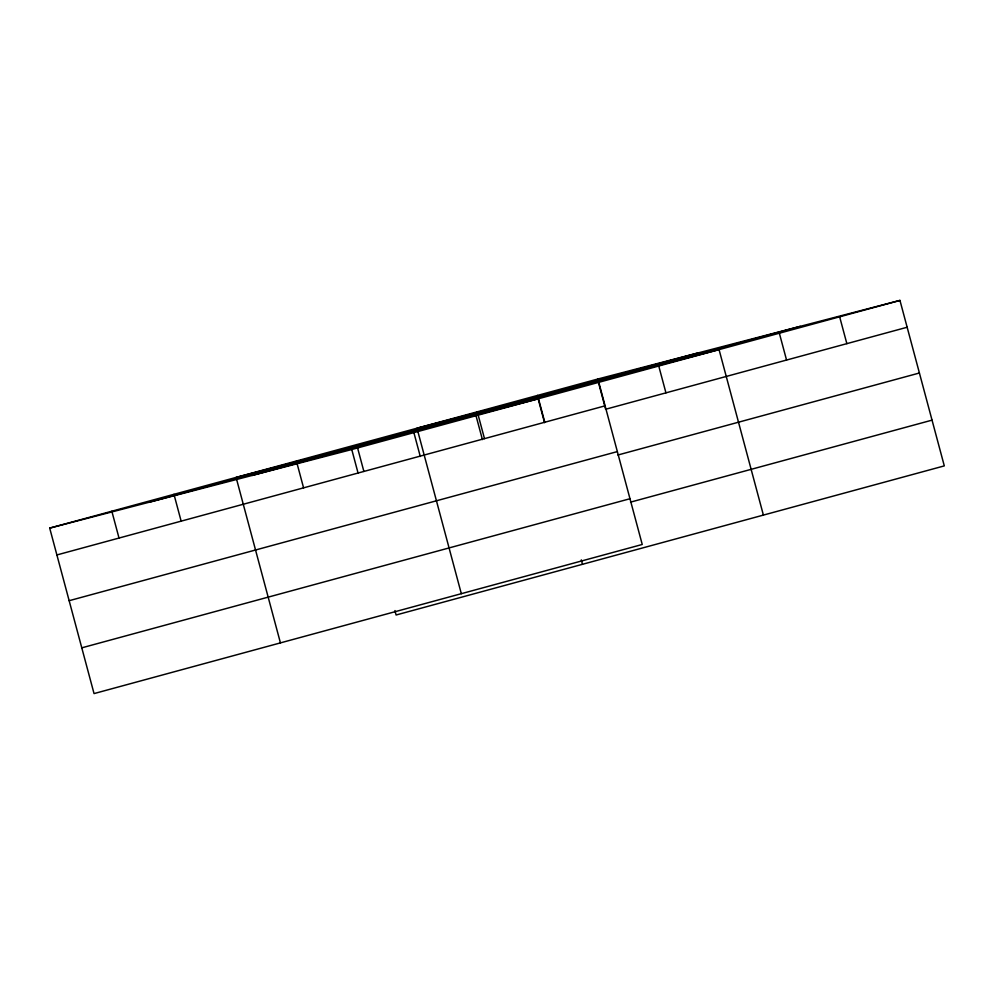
<?xml version="1.0" encoding="UTF-8"?>
<svg xmlns="http://www.w3.org/2000/svg" width="994" height="994" viewBox="0 0 994 994"><rect width="100%" height="100%" fill="white"/><g stroke="black" fill="none" stroke-linecap="round" stroke-linejoin="round"><path stroke-width="1.49" d="M597.903 379L642.236 544.476L94.045 693.588L49.7 528.112L597.903 379L899.955 300.412L944.3 465.888L396.097 615L394.916 610.564M149.386 502.181L697.577 353.069M252.078 475.455L800.282 326.343M49.7 528.112L351.764 449.524L899.955 300.412M56.894 554.95L605.085 405.838M907.149 327.25L605.644 409.255L598.45 382.417M69.145 600.699L617.349 451.587M617.895 455.016L919.413 372.998M81.781 647.839L629.985 498.727M630.531 502.144L932.037 420.139M839.657 316.813L846.851 343.651M779.358 333.214L786.552 360.052M763.392 515.091L719.06 349.615L416.995 428.203L461.328 593.691M658.749 366.016L665.943 392.854M537.592 395.401L544.787 422.239M544.538 422.674L538.152 398.818L236.087 477.418L280.432 642.894M581.304 559.87L582.484 564.306M477.294 411.802L484.488 438.64M476.014 415.728L482.413 439.584M413.889 432.626L420.288 456.482M356.697 444.616L363.879 471.442M351.764 449.524L358.151 473.38M296.386 461.017L303.58 487.855M173.962 494.316L181.144 521.154M111.825 511.214L119.019 538.052"/></g></svg>
